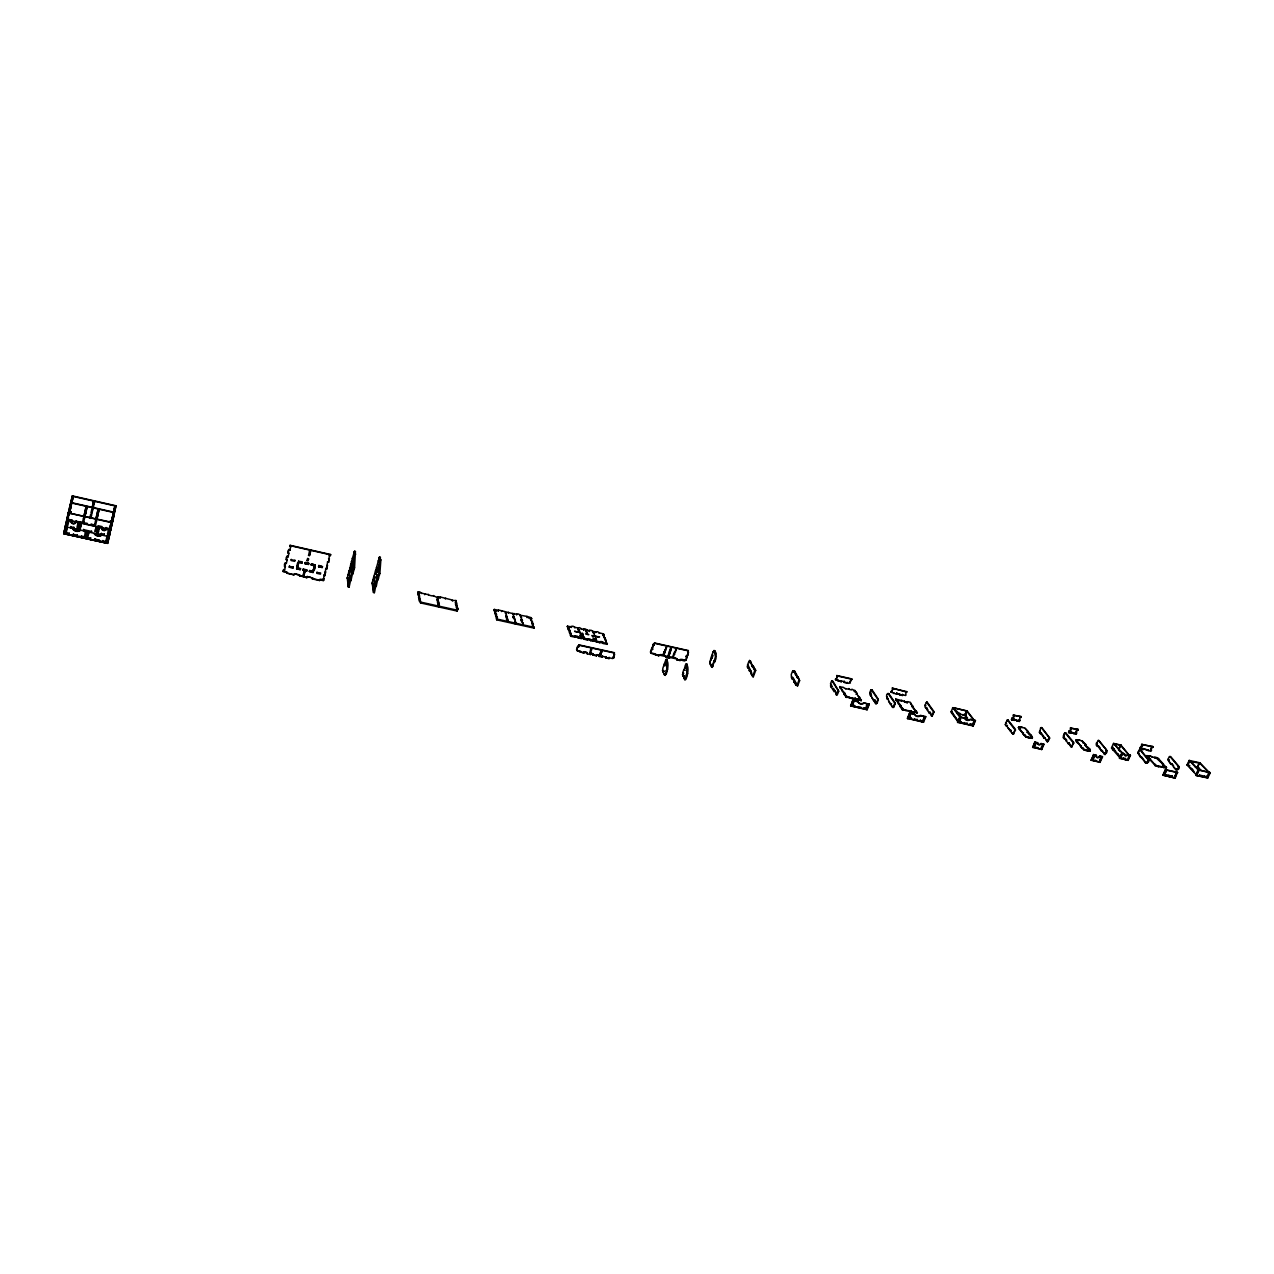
<?xml version="1.0" encoding="UTF-8"?>
<svg xmlns="http://www.w3.org/2000/svg" width="1274" height="1274" viewBox="0 0 1274 1274"><rect width="100%" height="100%" fill="white"/><g stroke="black" fill="none" stroke-linecap="round" stroke-linejoin="round"><path stroke-width="1.5" d="M379.349 574.749L378.235 579.208L377.327 579.001L378.983 573.252L379.556 556.993L380.862 559.923L379.875 573.459L379.397 575.1L378.458 574.542L379.397 575.1M352.946 573.523L351.879 571.915L352.946 573.523L354.57 567.758L355.414 551.483L354.506 551.276L351.497 561.563L350.86 565.799L351.751 566.006L350.955 563.952M352.038 573.316L353.153 568.857L354.108 569.398L353.201 569.191L354.506 551.276M110.201 531.752L109.93 533.153L108.943 532.93L109.214 531.529M110.488 530.35L110.758 528.965M113.306 517.451L112.399 516.878M112.415 517.403L113.338 517.961L112.335 517.228M114.166 513.629L113.211 513.9M115.759 506.654L114.724 506.765M68.255 512.912L112.383 522.802L115.966 505.778L72.363 495.889L68.255 512.912L63.7 533.695L107.685 543.393L113.004 519.362L112.016 519.139M108.163 541.1L107.175 540.877L106.682 543.17L108.179 536.609L109.182 536.832L109.453 535.43L108.465 535.207M108.179 535.701L107.733 538.058L108.72 538.281M66.248 526.863L108.704 536.641L109.691 529.124M111.204 521.241L110.153 521.369L111.379 520.461M101.697 527.707L76.01 521.623L75.787 522.595A2.516 2.214 13 0 1 70.962 521.512L71.185 520.54L67.299 519.681L64.21 533.726L107.207 543.202L86.266 538.663M110.058 528.376L110.615 525.429L111.602 525.652M110.233 521.018L112.415 521.512L112.622 520.477L111.602 520.349L111.093 523.168L112.144 523.2M111.985 524.554L110.981 524.331L112.048 524.203M110.981 524.331L111.459 522.229L69.258 513.135L73.271 496.446L71.28 504.791L70.357 504.233M111.141 522.993L113.609 512.148L71.742 502.689L68.876 514.919L67.952 514.346M113.927 510.253L114.899 510.476L113.927 510.253L114.915 505.889L111.395 522.579M107.685 543.393L109.628 533.551M109.819 532.691L108.768 532.819M110.312 529.634L106.554 528.423L106.331 529.395A2.5 2.198 11.7 0 1 101.554 528.328L102.079 526.608L98.098 525.716L96.267 533.886L104.134 535.16L104.404 533.933M110.281 531.226L110.551 529.841M110.838 528.455L111.236 526.56L110.249 526.337M106.952 541.163L106.029 540.59M105.949 540.94L106.825 537.087M107.191 535.478L109.373 535.956L109.66 534.554L107.573 533.806M107.494 534.156L108.37 530.303M106.682 542.246L108.003 536.657M106.331 529.395L106.411 529.044A2.484 2.198 11.7 0 1 101.617 527.977L105.806 528.726L106.076 527.484M100.025 540.781L102.637 541.737L102.907 540.495M102.063 534.793L102 535.16A5.112 4.507 11.7 0 1 94.005 533.392L94.483 533.647A5.112 4.507 11.8 0 0 101.442 535.191M101.124 534.125L101.315 533.249M98.687 540.495L98.878 539.619M97.509 531.577L98.512 531.799M98.432 532.15L99.627 526.879M97.429 531.927L98.305 528.057M95.12 531.051L96.107 531.274M96.044 531.624L96.904 527.755M97.365 540.192L94.626 539.969L94.897 538.727M95.04 531.401L96.091 526.735M65.149 528.073L65.34 527.197M66.774 520.636L65.866 525.302L66.853 525.525M67.299 518.757L72.363 495.889M65.738 529.22L64.703 533.917L65.07 532.5M66.344 526.417L67.809 519.792M68.191 518.12L67.904 519.346L68.255 517.961M66.312 527.532L65.101 533.089M66.455 526.815L68 519.84M69.226 514.887L70.086 511.049L68.876 514.919M70.978 512.578L70.245 511.224M64.783 529.474L66.344 532.198L67.204 528.328M67.331 527.755L65.149 527.086L65.707 524.792L67.841 525.366L68.7 521.48M96.585 520.748L95.725 524.617L94.802 524.044M94.722 524.394L95.598 520.525M96.649 515.699L97.652 515.922M97.047 513.948L98.034 514.17M97.843 510.428L98.831 510.651M95.98 518.757L98.162 509.011L95.789 519.553M96.983 518.98L99.149 509.234L96.776 519.776M72.029 519.903L71.742 521.13L74.513 521.385M69.322 533.089L69.13 533.965M75.93 529.013L70.484 527.707L70.771 526.481M73.892 527.165L73.701 528.057M75.787 522.595L76.042 520.795M73.382 533.981L73.191 534.873M78.096 527.277L76.997 527.404L77.857 523.518M78.176 522.101L79.179 522.324M78.001 527.627L78.877 523.741M90.661 538.711L90.852 537.835L86.664 537.835M93.894 525.7L94.101 524.824L91.091 524.155L90.82 525.382M82.571 522.26L80.071 521.687L78.319 529.538M77.395 534.873L77.125 536.099L79.912 536.354M80.071 521.687L79.784 522.929M80.501 527.802L79.418 527.93L80.278 524.06M80.421 528.153L81.456 523.487L80.453 523.264M83.781 521.592L82.699 521.719L83.558 517.833M83.845 516.878L86.186 506.304L83.957 516.066M83.702 521.942L84.562 518.056M84.832 517.101L87.189 506.526L84.96 516.288M84.084 522.595L83.893 523.471M81.456 535.765L81.265 536.641M91.632 531.099L91.362 532.341L83.351 530.557L83.638 529.331M86.807 524.49L87.094 523.264L84.004 522.929M85.517 536.434L84.514 536.211L85.374 532.341M85.278 538.456L86.377 532.564M86.839 531.433L87.938 531.21M89.817 518.215L90.677 514.362M92.078 512.817L90.995 512.944L91.855 509.074M93.512 506.431L92.445 506.558L93.671 501.08L92.254 507.323M90.82 518.438L91.68 514.585M91.999 513.167L92.859 509.313M93.257 507.546L94.658 501.303L94.053 503.994L93.05 503.771M87.779 532.882L86.919 536.752L87.906 536.959L88.782 533.105M86.791 537.309L86.998 536.386M101.554 528.328L101.761 527.356M85.597 536.083L85.39 537.007L81.377 536.115M87.349 531.545L85.788 538.472L64.21 533.726M110.042 526.353L110.424 524.713M110.806 523.821L111.602 520.349M108.386 535.733L109.883 529.172M107.207 543.202L110.376 529.283M109.341 534.937L110.153 531.306M110.217 530.971L115.966 505.778M113.338 517.961L114.198 514.123M85.692 513.231L84.705 513.008M86.091 511.479L85.087 511.256M86.871 507.96L85.884 507.737M80.581 530.048L80.501 530.398A5.144 4.523 12.6 0 1 72.459 528.614L72.952 528.885A5.144 4.523 12.6 0 0 79.959 530.43L77.618 529.379M70.962 521.512L71.041 521.162A2.516 2.214 13 0 0 75.883 522.244M66.519 525.907L66.869 524.506M66.694 526.035L67.044 524.649M65.293 532.198L69.226 533.44M66.423 522.022L65.866 524.283L67.124 524.49M66.582 521.512L67.777 515.859M68.127 514.473L68.478 513.103M63.7 533.695L66.216 523.917M66.407 523.041L67.315 523.614M69.974 512.355L71.057 512.244M67.968 514.967L67.602 516.352L68.621 516.575M68.318 513.597L68.669 512.228L69.672 512.451M69.194 509.536L68.828 511.734L69.831 511.957M310.729 577.329L307.066 576.517L306.859 577.695L294.23 573.666L294.023 574.845L286.666 573.204L286.873 572.376L283.194 571.564L283.624 569.542L284.564 570.099L283.624 569.542M284.516 566.213C286.427 567.838 282.748 564.876 285.392 562.885L286.332 563.442L285.392 562.885M286.284 559.541C288.211 561.165 284.532 558.187 287.176 556.197L288.115 556.754L287.176 556.197M288.067 552.852C289.994 554.477 286.316 551.483 288.959 549.492L289.899 550.049L288.959 549.492M289.851 546.148L290.791 546.689L290.09 545.304L330.555 554.493L330.364 555.671L329.409 555.114L330.364 555.671M283.194 571.564L283.64 569.892M284.516 566.564L285.408 563.235M286.3 559.891L287.191 556.547M288.083 553.203L288.975 549.842M289.867 546.482L290.09 545.304M284.564 570.099L285.44 566.42M286.332 563.442L287.207 559.748M288.115 556.754L288.991 553.059M289.899 550.049L290.791 546.355M286.666 573.204L286.873 572.026L283.178 571.214M292.94 567.997L293.147 566.819L292.94 567.997L289.246 567.185L289.453 565.99M294.931 560.162L294.724 561.34L291.029 560.512L291.236 559.334M296.715 566.643L297.59 562.965L298.53 563.522L297.638 566.85L296.699 566.293L297.638 566.85M300.505 568.459L300.298 569.637L296.619 568.825L296.826 567.647L300.521 568.809L296.826 567.647M298.626 561.324L302.288 561.802L302.097 562.997L298.403 562.168L298.61 560.99M297.622 566.5L298.53 563.522M299.533 576.071L299.74 574.893L296.062 574.064M303.037 569.908L303.26 569.08L306.923 569.892L306.716 571.071L303.037 569.908L306.716 571.071M303.053 570.258L303.26 569.08M308.722 563.251L308.515 564.43L304.852 563.618C304.661 559.939 313.818 565.847 305.075 562.774M304.98 571.66L304.104 575.322L303.196 575.131L304.072 571.453M307.177 560.385L307.607 558.362L308.547 558.92L308.101 560.592L307.177 560.385L308.101 560.592M310.872 550.352L309.455 555.575L308.547 555.368L309.423 551.69L310.362 552.247L309.423 551.69M308.085 560.241L308.547 558.92M309.455 555.575L310.346 551.897M309.439 571.341L309.678 570.513L313.324 571.325L313.133 572.504L309.439 571.341L313.133 572.504M315.14 564.701L314.933 565.879L311.27 565.051L311.477 563.872L315.172 565.035L311.477 563.872M309.471 571.692L309.678 570.513M311.27 565.051L311.493 564.223M313.229 570.338L314.121 566.659L315.06 567.217L314.152 570.545L313.213 569.988L314.152 570.545M314.121 570.195L315.028 566.866M312.353 578.922L312.56 577.727L312.353 578.922L319.647 580.53C319.455 576.883 328.549 582.728 319.87 579.702M317.003 572.504L320.634 572.966L320.443 574.144L316.78 573.316L316.987 572.137M318.596 566.691L318.803 565.513L322.481 566.691L322.258 567.519L318.596 566.691L322.258 567.519M319.647 580.53L319.854 579.351M323.516 580.514L323.946 575.02L324.886 575.561L323.946 575.02M324.886 575.561L325.762 568.395L326.701 568.952L325.762 568.395M326.701 568.952L327.577 561.77L328.533 562.312L327.577 561.77M328.533 562.312L329.409 555.114M323.485 580.164L323.946 578.523L323.055 578.667M324.854 575.211L325.762 571.915L324.886 572.058M326.67 568.602L327.577 565.29L326.701 565.433M328.501 561.977L329.409 558.649L328.533 558.792M330.332 555.321L330.555 554.493M347.308 578.428L348.439 577.807L347.308 578.428L348.901 571.278L349.92 572.52M349.028 572.329L350.732 564.764L351.751 566.006M354.22 555.241L355.143 551.961L354.236 551.753L355.414 551.483M347.468 579.813L348.519 581.422L347.627 581.215L347.547 577.616M347.627 581.215L348.742 580.61M348.821 584.24L347.929 584.033L347.85 580.403M349.729 575.689L350.541 578.109L350.621 575.88M347.929 584.033L348.152 583.221L348.232 586.884L349.14 587.075L350.939 578.699L351.098 580.1L350.032 578.492L348.232 586.884M350.191 579.909L351.879 571.915M349.14 587.075L349.06 583.428M351.098 580.1L352.787 572.122M372.295 584.002L373.409 583.396L372.295 584.002L372.151 582.951L373.712 576.947L375.145 577.329L374.906 578.141L373.712 576.947M373.76 577.297L375.559 570.481L376.61 570.625M376.77 571.644L375.957 569.605L379.286 557.471L380.225 558.012L379.286 557.471M376.499 571.023L375.607 570.816L376.451 570.672M379.334 557.805L379.556 556.993M372.677 586.804L373.808 586.199L372.677 586.804L372.518 583.189M380.225 558.012L380.448 557.2M377.741 569.669C374.731 577.552 379.461 568.061 377.789 570.019M373.569 587.011L373.409 583.396M373.075 589.639L374.206 589.018L373.075 589.639L372.916 585.992M373.967 589.83L373.808 586.199M373.473 592.474L375.257 584.129L376.149 584.336L374.365 592.681L373.473 592.474L373.314 588.827M378.235 579.208L378.028 577.791L376.356 585.737L375.464 585.546L377.136 577.6L377.327 579.001M374.365 592.681L374.206 589.018M418.875 594.401L417.968 592.012C420.85 590.626 421.694 595.229 421.439 592.792M418.668 593.35L417.968 592.012M419.417 597.219L418.238 593.413M419.146 595.818L418.509 594.815M419.05 597.649L419.958 600.07L418.78 596.232M419.687 598.637L419.926 597.84M457.095 608.829L456.856 609.625L457.971 609.02L457.095 608.829L457.191 611.058L439.355 607.109L438.415 604.672L438.479 606.918L420.516 602.921L419.321 599.067M420.245 601.487L419.608 600.484M420.516 602.921L420.484 600.691M424.736 594.719L424.975 593.923M428.367 594.337C426.71 594.958 435.039 596.821 433.558 595.499M437.253 601.201L437.189 598.987L438.367 600.595L437.189 598.987M438.129 601.392L438.065 599.194M437.555 602.618L438.67 602.013L438.734 604.242L437.555 602.618L438.734 604.242M437.874 604.051L437.794 601.822M438.431 602.825L438.67 602.013M437.285 597.522L440.31 598.191L440.47 597.044L452.604 600.102L452.366 600.882M438.479 606.918L438.415 604.672M439.355 607.109L439.291 604.863M445.645 598.207L445.406 599.003M452.27 600.532L455.949 600.516L456.618 603.335L455.519 603.94L456.618 603.335M455.949 600.516L455.71 601.312M456.379 604.131L456.283 601.917M457.048 606.965L455.758 603.143M456.713 605.548L456.092 604.561M457.716 609.816L456.426 605.978M457.382 608.383L456.761 607.395M494.28 609.418L495.427 610.676L494.328 611.265L494.28 609.418L498.516 610.373L498.261 611.154M495.427 610.676L495.825 612.093L494.726 612.683L496.382 615.724M495.124 614.1L494.981 611.902M495.984 614.291L495.379 613.32M497.178 618.591L495.777 614.737M498.166 610.803L498.405 610.023C503.533 611.026 512.976 614.084 514.409 613.59M496.78 617.157L496.175 616.17M532.596 624.276L534.109 628.13L515.906 624.101L514.871 621.68L515.062 623.91L496.733 619.833L496.573 617.603M501.781 610.772L501.542 611.552M506.144 617.89L505.985 615.676L507.243 617.301L505.985 615.676M506.829 615.868L505.73 616.473M506.558 619.323L507.657 618.734L507.832 620.948L506.558 619.323L507.832 620.948M508.517 612.284L508.278 613.065M506.988 620.772L506.813 618.543M513.008 614.45L512.419 613.479L513.565 614.721L513.247 613.67M512.912 616.743L513.995 616.154L514.186 618.352L512.912 616.743L514.186 618.352M513.342 618.161L513.151 615.963M516.671 614.944L516.926 614.164C519.792 612.81 520.54 617.333 520.27 614.912M515.062 623.91L514.871 621.68M515.906 624.101L515.731 621.871M521.607 620.502L521.369 621.282L521.177 619.068L522.451 620.693L521.177 619.068M522.213 621.473L522.022 619.26M526.831 617.54L526.974 616.409L520.381 615.262M530.51 619.355L531.608 618.766L530.51 619.355L532.261 622.381L530.764 618.575M531.354 619.546L531.258 617.699L526.974 616.409M532.516 621.601L531.672 621.409L531.879 623.623L533.185 625.247M532.723 623.814L532.134 622.843M534.109 628.13L533.058 625.725M567.264 626.585L571.628 626.728L567.264 626.585L568.984 629.26L568.156 629.069L569.239 628.48L567.519 625.805M570.019 632.127L568.411 628.305M569.494 630.694L568.921 629.722M574.781 627.111C575.052 629.531 574.367 625.056 571.5 626.378L571.373 627.509M571.055 635.009L569.446 631.156M570.545 633.56L569.972 632.605M581.677 637.526L583.492 638.768L581.677 637.526L581.549 638.672L578.237 637.924C579.495 636.124 574.351 634.993 574.908 637.191L570.752 636.267L570.481 634.038M574.908 637.191L575.036 636.044M577.95 628.974L578.062 627.843C580.944 626.521 581.613 630.996 581.342 628.576M578.189 629.181L579.288 631.554L579.001 629.356M578.237 637.924L578.364 636.793M581.422 637.303L580.323 634.898L581.422 637.303L581.151 635.089M602.315 657.129L602.427 655.967L602.315 657.129L598.955 656.397C600.181 654.709 595.882 653.769 596.439 655.839L593.079 655.107C594.305 653.419 590.005 652.479 590.563 654.549L587.187 653.817C588.477 651.985 583.237 650.839 583.811 653.068L577.313 650.807L576.596 649.453L577.648 646.284L578.635 646.842L577.648 646.284M582.266 635.503L581.995 633.289L583.349 634.914L582.521 634.739M576.74 649.82L577.791 646.666M583.54 629.897L583.811 629.133C586.677 627.811 587.346 632.27 587.075 629.866M577.313 650.807L576.596 649.453M578.492 646.475L579.033 644.899L614.339 652.686L613.718 657.957L612.73 657.4L613.718 657.957M582.807 633.481L581.724 634.07M583.683 630.248L583.811 629.133M578.635 646.842L579.033 644.899M583.492 638.768L583.205 636.538L584.862 639.405L587.346 639.946C586.788 637.748 591.916 638.895 590.658 640.679L593.127 641.236L593.111 638.736L594.225 641.141L599.736 642.701C599.162 640.504 604.274 641.65 603.016 643.434L607.141 644.341L605.421 640.488L605.978 641.443M584.033 636.729L582.951 637.318M580.434 652.336L580.562 651.173L577.186 650.425M584.734 639.038L584.575 638.163M584.862 639.405L584.989 638.258M589.273 631.171L589.528 630.407C592.394 629.085 593.063 633.56 592.792 631.14M589.4 631.538L589.528 630.407M587.346 639.946L587.473 638.815M583.811 653.068L583.938 651.906M592.936 632.477L594.305 634.086L593.748 632.652M590.658 640.679L590.786 639.548M587.314 652.654L587.187 653.817M593.127 641.236L593.668 640.185M595.802 632.637L596.057 631.872C598.923 630.55 599.576 635.009 599.306 632.605M594.225 641.141L593.939 638.927M591.582 649.358L590.658 652.893L589.83 652.702L590.738 649.167M595.165 638.21L596.28 640.615L595.977 638.385M590.674 653.387L590.563 654.549M596.439 636.188C594.624 637.382 604.306 637.048 596.582 636.554M596.296 641.602L594.496 640.376M596.439 641.969L596.551 640.838M593.079 655.107L593.206 653.944M599.736 642.701L599.847 641.57M596.439 655.839L596.566 654.677M599.449 632.955L603.51 633.863L603.685 635.694L602.873 635.519M603.685 635.694L603.51 633.863M603.016 643.434L603.143 642.287M599.083 655.234L598.955 656.397M603.94 634.93L603.128 634.755L604.832 638.561L604.258 637.127M599.911 654.916L600.834 651.396L599.911 654.916L600.755 655.107L601.662 651.587L600.755 655.107M604.847 639.054L605.405 639.994L604.274 637.605L605.086 637.796M605.994 641.937L607.141 644.341M605.66 657.862L605.787 656.715L605.66 657.862L609.004 658.61L609.131 657.448L609.004 658.61M612.73 657.4L612.619 658.547L609.275 657.814M613.957 654.629L614.339 652.686M613.574 657.575L614.641 654.438L613.813 654.263M680.332 659.773C690.97 663.372 680.141 656.858 680.061 660.537L676.86 659.821C678.214 657.639 668.85 655.553 669.455 658.18L666.238 657.464C667.592 655.266 658.212 653.18 658.801 655.807L651.205 653.307L650.488 651.985L651.555 648.928L652.527 649.469L651.555 648.928M652.527 649.469L653.164 644.326L654.135 644.867L653.164 644.326M650.664 652.352L651.731 649.294M652.256 647.765L653.323 644.692M651.205 653.307L650.488 651.985M652.368 649.103L652.097 647.399M653.976 644.517L654.518 642.972L688.279 650.552L687.626 655.648C686.383 654.231 685.301 657.273 687.084 657.177L686.001 660.203L685.03 659.661L686.001 660.203M654.135 644.867L654.518 642.972M655.569 655.091L655.68 653.96L651.03 652.941M658.801 655.807L658.897 654.677M664.072 651.715L663.165 655.139L665.044 652.256L664.072 651.715L663.165 655.139M664.773 650.552L666.477 647.303L665.569 650.727M664.869 651.89L663.961 655.314M666.238 657.464L666.334 656.333M663.881 665.299L665.522 660.633L666.334 660.808L664.869 665.84L663.881 665.299L662.783 668.388L663.085 671.828L664.184 671.239L663.085 671.828M667.066 659.629L665.697 660.999L666.238 659.454C669.36 662.416 667.656 670.044 666.175 674.264L665.171 673.707L666.175 674.264M669.423 651.269L671.302 648.386L670.395 651.81L669.423 651.269L670.395 651.81M668.786 656.381L669.869 653.339L667.99 656.206L668.898 652.798M669.598 651.635L670.506 648.211M670.235 651.444L671.302 648.386M669.455 658.18L669.551 657.05M665.999 673.882L664.63 675.252L662.4 670.315M664.63 675.252L665.171 673.707M665.346 674.073L666.828 669.025L666.238 659.454M674.503 654.04L672.799 657.273L673.707 653.865M674.424 652.702L676.128 649.469L675.22 652.877L674.249 652.336M676.86 659.821L676.956 658.69M680.061 660.537L680.157 659.406M687.912 652.431L688.279 650.552M686.288 657.002L686.829 655.473M685.826 659.852L686.909 656.811L686.113 656.636M687.737 652.065L688.533 652.24L687.626 655.648M683.055 676.207L684.154 675.618L683.055 676.207L682.721 672.768L683.819 669.694L684.823 670.235L683.819 669.694M685.476 665.044L686.479 665.601L685.476 665.044L684.011 670.06M685.667 665.426L686.208 663.881C689.33 666.843 687.737 674.456 686.224 678.644L685.221 678.087L684.664 679.631L686.224 678.644M685.189 668.324L686.288 665.235M686.479 665.601L687.02 664.057M684.664 679.631L683.342 675.443M685.396 678.469L686.893 673.436L686.208 663.881M710.43 659.295L711.752 657.973L709.729 662.098L711.211 659.47M710.972 657.798L713.153 651.778L714.125 652.304L713.153 651.778M713.329 652.129L714.73 650.616L716.227 653.482L715.924 658.706L714.825 661.732L713.854 661.19L714.825 661.732M711.609 664.455L710.558 665.028L709.729 662.098M711.943 658.324L713.026 655.314L712.246 655.139M714.125 652.304L714.73 650.616M711.656 667.226L712.994 665.888L711.656 667.226L711.195 665.012M714.634 661.365L712.389 666.079L713.854 661.19M714.045 661.54L715.494 656.651L713.95 650.441M750.402 670.22L749.367 670.777L750.402 670.22L751.198 671.669L747.551 664.98L748.65 662.018L749.606 662.544L749.526 660.521L749.606 662.544M747.79 667.894L748.825 667.321L747.79 667.894L747.201 666.812L747.742 665.331M751.994 673.118L750.943 673.691L753.316 676.797L755.689 670.442L749.526 660.521M750.306 660.696L750.896 661.763L749.845 662.337M749.367 670.777L748.841 668.595M752.233 666.652L753.284 666.079L752.233 666.652L750.912 663.021M750.943 673.691L750.434 671.494M755.689 670.442L754.877 668.977L753.826 669.551L753.3 667.353M752.552 676.621L754.909 670.267M792.285 679.09L793.336 678.532L792.285 679.09L791.441 677.641L791.281 674.376L792.412 671.446L793.368 671.971L793.033 670.697L793.368 671.971M795.04 681.431L794.005 682.004L795.04 681.431L795.9 682.896L792.476 677.083M793.033 670.697L793.67 671.78L794.721 671.207L796.154 674.822M795.39 674.663L794.817 672.481M794.005 682.004L793.431 679.806M797.11 677.561L798.161 676.988L797.11 677.561L795.677 673.914M797.874 677.72L796.425 674.089M795.724 684.918L796.76 684.361L795.724 684.918L795.135 682.721M794.865 683.453L797.635 685.826L799.61 680.65L797.397 676.812M799.61 680.65L798.161 676.988M796.871 685.651L798.846 680.475M831.444 684.409L830.473 683.883L831.604 680.985L832.575 681.51M831.492 685.253L830.696 684.249M831.142 686.893L832.161 686.336L831.142 686.893L830.744 685.078M841.27 681.765L841.318 680.698L841.27 681.765L835.617 679.711L837.655 676.526L836.875 675.538L851.669 678.883C851.335 681.033 848.293 685.285 847.465 682.386M835.617 679.711L835.569 678.899M837.655 676.526L836.875 675.538M836.875 695.015L837.336 693.804L836.875 695.015L835.218 691.209L834.183 691.766L830.457 685.81M836.301 679.058L837.432 676.176M836.461 693.183L833.403 688.294M838.276 681.096L838.34 680.029L835.394 679.361M836.126 694.856L835.712 693.024M836.588 693.645L837.575 694.187L838.722 691.256L832.018 680.873M836.827 694.012L837.974 691.081M845.856 688.931L842.91 687.18L839.646 687.243L844.933 693.359L843.898 693.932L844.933 693.359M838.722 691.256L832.766 681.033M840.107 687.96L839.932 686.511M840.856 688.135L840.394 687.243M846.891 696.448L845.856 697.005L846.891 696.448L842.05 691.002L841.143 687.403M844.216 682.434L844.264 681.351L844.216 682.434L847.194 683.103M845.618 688.581L851.589 689.903M849.854 682.418L850.984 679.536M846.605 697.181L845.442 695.174M849.631 682.052L850.411 683.039M851.717 679.711L851.669 678.883M848.866 688.517L849.105 688.884M846.095 697.388L849.376 697.324L845.856 697.005M854.265 691.129L855.3 690.572L854.265 691.129L855.714 692.371L854.551 690.412M854.536 690.572L851.876 689.186M855.109 699.378L855.157 698.295L855.109 699.378L849.376 697.324M852.115 698.725L852.179 697.626M850.618 705.844L852.816 700.318L857.912 701.448A4.22 3.583 -32.2 0 0 863.947 702.786L869.282 704.299L867.084 709.793L850.618 705.844L866.83 709.411L869.027 703.917M850.857 706.226L852.816 700.318M851.303 705.589L851.589 704.856C859.09 705.732 850.682 707.643 851.589 704.856M851.78 704.379L853.707 701.608L852.768 704.92L851.78 704.379L852.768 704.92M852.019 704.761L852.943 701.433M857.275 693.613L856.239 694.171L857.275 693.613L856.001 691.655M852.529 704.554L853.707 701.608M858.421 696.368L858.883 697.26L856.526 693.454M861.128 700.716L859.711 698.359L861.128 700.716L855.157 698.295M858.135 700.063L858.182 698.964M859.17 696.544L860.46 698.518L859.424 699.076M857.912 706.576L860.937 707.245M863.979 707.914L866.75 708.201L867.084 709.793M870.715 693.199L869.744 692.674L870.89 689.807L870.492 694.744L873.709 700.557L874.744 699.999L873.709 700.557M870.779 694.027L869.983 693.04M872.053 689.855L871.129 690.158L872.053 689.855L878.327 699.251L877.229 702.993L876.241 702.452L875.748 703.646L877.229 702.993M870.476 695.668L871.496 695.126L870.476 695.668L870.046 693.868M866.193 707.564C868.088 709.077 864.664 706.353 867.355 704.633L868.358 705.175L867.355 704.633M866.431 707.93L867.594 705M866.941 707.723L868.104 704.793M875.748 703.646L871.766 697.642M878.391 700.095L871.32 689.696M876.48 702.818L877.643 699.92M886.481 696.432C888.344 697.897 885.016 695.238 887.644 693.566L888.36 693.725M887.516 697.77L886.72 696.782M888.806 693.613L887.882 693.916L888.806 693.613L895.224 703.009L894.109 706.736L893.122 706.21L892.644 707.404L894.109 706.736M888.249 698.869L887.23 699.41L886.784 697.611M891.577 703.758L890.542 704.315L887.421 698.025M906.865 692.148L892.326 688.056L893.106 689.043L891.052 692.18L896.562 694.203L896.609 693.136L896.562 694.203M891.052 692.18L890.988 691.368M893.106 689.043L892.326 688.056M891.704 691.527L892.851 688.693M892.644 707.404L888.567 701.385M898.6 700.732L901.833 700.668L895.733 698.996L901.068 705.86L900.049 706.417L901.068 705.86M895.288 703.853L888.074 693.454M893.377 706.576L894.555 703.694M895.941 700.445L895.733 698.996M896.673 700.604L896.227 699.729M902.358 695.508L902.406 694.441L902.358 695.508L896.609 693.136M903.202 708.965L902.167 709.522L903.202 708.965L898.043 703.487L896.96 699.888M899.444 694.84L899.492 693.789M904.476 700.955L904.444 702.038L907.375 702.691L901.578 700.318L901.546 701.385M902.645 694.792L905.527 695.445L906.148 691.989M902.9 709.682L901.705 707.691M902.422 709.889L905.655 709.809L902.167 709.522M910.528 703.694L910.305 702.261L907.406 701.624L907.375 702.691M905.097 710.159L911.547 711.131L905.352 710.542M910.846 703.917L912.662 706.752L910.814 702.993M912.232 705.876L916.102 711.672L911.929 706.592L912.948 706.035M907.406 718.361L909.636 712.914L914.621 714.029A4.172 3.504 -33.7 0 0 920.529 715.335L925.768 716.816L923.523 722.231L907.406 718.361L923.156 721.769L925.497 716.434M907.661 718.743L909.636 712.914M910.99 711.481L917.423 712.437L911.244 711.847M908.362 717.389L908.075 718.122M908.824 717.294L910.496 714.173L909.556 717.453L908.569 716.928L909.556 717.453M909.302 717.087L910.496 714.173M911.324 718.042L911.037 718.775M917.137 713.153L915.369 711.513L916.388 710.956M916.149 712.612L915.672 710.796M916.882 712.787L916.436 711.895M914.318 718.711C912.98 720.049 918.156 721.18 917.264 719.348M925.895 705.557L924.908 705.032L926.803 702.356M925.72 708.01L927.854 710.144L926.739 707.468L925.72 708.01L924.956 706.927L925.179 705.398M927.249 702.245L926.341 702.547L927.249 702.245L934.017 711.672L932.154 716.179L931.915 714.825M920.258 720.017L920.21 721.116L923.523 722.231M922.917 720.415L924.112 717.517M922.902 721.387L920.513 720.383M923.395 720.192L924.59 717.294M930.227 712.357L929.224 712.914L930.227 712.357L932.154 716.179M931.421 716.004L929.51 712.198M934.081 712.5L926.532 702.085M932.17 715.208L933.364 712.341M973.352 724.349L972.349 723.823L973.352 724.349L974.467 720.686L967.077 710.892L952.809 707.691L950.961 712.134L958.462 722.326L958.494 721.243M951.71 711.338L952.235 711.943M958.685 720.781L959.672 721.307C966.297 710.239 935.434 702.993 967.348 711.258C963.781 714.762 967.874 716.736 957.236 713.074L956.678 713.408M951.789 712.15L953 714.109L951.248 711.433M953.302 713.408L953 714.109M952.586 713.249L956.615 719.014M954.465 716.084L954.035 715.208M959.784 714.411L959.816 713.344L956.965 712.707M956.201 718.138L957.379 720.845L959.211 721.403M957.538 722.199L959.784 716.864L964.625 717.947A4.093 3.392 -35 0 0 970.358 719.221L975.454 720.67L973.209 725.989L957.538 722.199L972.858 725.511L972.874 724.444M957.809 722.565L960.055 717.23L964.896 718.313A4.109 3.392 -35 0 0 970.629 719.587L975.454 720.67M952.809 707.691L960.07 717.469L958.908 722.119M958.956 721.148L959.879 717.931M961.36 721.88L961.058 722.597M967.157 711.72L967.077 710.892M965.947 715.59L965.517 714.618L962.38 714.682M964.259 722.533C962.953 723.823 968.001 724.938 967.125 723.154M967.348 718.95L965.071 714.825L966.648 711.099L974.467 720.686M970.024 723.807L969.992 724.89L971.855 724.986M973.75 720.527L974.546 721.514M972.635 724.189L973.83 721.355M973.065 723.982L973.209 725.989M972.922 725.607L975.167 720.304M1006.571 723.425L1005.584 722.899L1007.479 720.272M1006.444 726.037L1007.431 725.495L1006.444 726.037L1005.297 724.587L1005.871 723.266M1008.037 720.017L1007.065 720.479L1008.037 720.017L1015.489 729.445L1013.435 734.222L1013.308 732.725M1014.407 720.383L1014.423 719.348L1014.407 720.383L1011.652 719.778L1011.938 718.106C1013.308 719.651 1015.187 715.319 1013.117 715.351L1021.015 716.45L1021.047 717.421L1020.06 716.912L1021.047 717.421M1010.855 730.926L1005.297 724.587M1011.652 719.778L1011.938 718.106M1014.088 715.861L1013.387 714.73M1012.623 718.265L1013.817 715.51M1010.155 730.766L1011.158 730.225M1019.853 720.176C1017.623 719.348 1021.175 719.906 1019.28 721.482L1014.423 719.348M1012.734 734.063L1007.845 727.836M1016.541 720.877L1016.541 719.826M1015.521 730.448L1007.336 719.858M1013.594 733.107L1014.805 730.289M1019.152 720.033L1020.347 717.278M1019.28 721.482L1019.566 719.826M1018.372 727.502L1020.745 727.279L1018.372 727.502L1019.534 728.967L1018.674 726.817M1019.136 728.123L1023.293 733.697L1018.834 728.808L1019.821 728.266M1020.442 727.964L1020.458 726.913L1024.965 728.218L1028.261 731.626L1027.274 732.168L1028.261 731.626M1022.608 727.39L1020.156 727.613M1030.459 738.299L1030.475 737.232L1030.459 738.299L1025.904 736.993L1022.592 733.537L1023.595 732.996M1024.965 728.218L1032.067 736.372L1031.064 736.913L1032.259 738.394L1030.618 734.572M1024.025 735.353L1022.895 732.837M1024.726 735.512L1024.328 734.652M1025.904 736.993L1025.029 734.811M1028.007 737.455L1026.207 736.292M1028.293 737.821L1028.309 736.754M1039.711 730.846L1039.823 732.311L1040.619 727.725L1041.606 728.234M1032.609 747.201L1034.87 742.057L1037.577 742.662A2.007 1.624 -36 0 0 1040.969 743.411L1043.979 744.382L1041.718 749.526L1032.609 747.201L1041.415 749.144L1043.677 744.016M1032.911 747.583L1034.87 742.057M1034.854 746.166L1033.851 745.624L1034.854 746.166L1036.096 743.331L1035.077 742.806L1033.564 747.344M1034.154 746.007L1035.077 742.806M1034.552 745.784L1035.794 742.965M1041.304 733.076L1040.317 733.601L1041.304 733.076L1047.546 741.787L1048.12 740.465L1047.546 741.787M1044.17 738.347L1045.158 737.805L1044.17 738.347L1040.619 732.916M1036.686 747.265L1038.262 748.061M1041.256 747.567L1042.498 744.764M1041.654 747.344L1041.224 749.415M1046.846 741.643L1045.954 739.461M1047.435 740.321L1048.422 740.847L1049.649 738.06L1041.192 727.454M1047.738 740.688L1048.964 737.901M1049.649 738.06L1041.877 727.613M1064.331 736.356L1063.36 735.831L1064.57 733.091L1063.758 737.662L1064.984 739.111M1064.3 738.968L1063.073 737.503L1063.663 736.197M1065.828 732.996L1064.873 733.458L1065.828 732.996L1073.775 742.455L1071.673 747.153L1071.577 745.688M1071.45 733.219L1068.759 732.614L1069.029 730.957C1070.415 732.486 1072.31 728.218 1070.24 728.25L1077.979 729.317L1078.011 730.289C1076.641 728.76 1074.73 733.028 1076.801 732.996L1076.227 734.286L1071.45 732.184L1071.45 733.219L1071.45 732.184M1068.759 732.614L1069.029 730.957M1071.227 728.76L1070.526 727.629M1069.714 731.117L1070.924 728.394M1068.249 743.697L1069.236 743.172L1068.249 743.697L1064.602 738.283M1065.287 738.426L1066.784 740.226L1065.797 740.751M1073.536 733.681L1073.536 732.646M1070.988 746.994L1068.552 743.013M1071.673 747.153L1069.236 743.172M1076.132 732.853L1077.342 730.129M1076.227 734.286L1075.813 732.486M1078.011 730.289L1077.979 729.317M1073.807 743.443L1065.16 732.837M1071.88 746.054L1073.122 743.283M1075.845 740.353L1078.186 740.13L1075.845 740.353L1076.403 741.675L1077.39 741.134L1076.148 739.668M1077.884 740.815L1077.884 739.764L1082.311 741.054L1085.751 744.462L1084.763 744.987L1085.751 744.462M1078.218 742.774L1081.085 746.564L1076.705 740.99M1079.97 740.242L1077.565 740.449M1082.311 741.054L1083.234 743.188L1084.222 742.662M1088.346 751.15L1088.33 750.099L1088.346 751.15L1083.871 749.86L1080.4 746.405L1081.387 745.879M1081.929 748.22L1080.702 745.72M1082.613 748.364L1082.247 747.535M1083.871 749.86L1082.916 747.679M1085.91 750.306L1084.174 749.16M1086.228 750.689L1086.228 749.622M1087.582 747.249L1087.948 748.093L1085.082 744.303M1088.808 749.749L1089.796 749.208L1088.808 749.749L1090.066 751.23L1089.111 749.064M1098.236 740.274L1106.437 749.733L1105.004 754.542L1096.818 745.051L1097.392 743.761L1096.404 743.236L1098.315 740.672M1097.392 746.357L1098.379 745.831L1097.392 746.357L1096.134 744.892L1096.723 743.602M1099.573 755.848L1102.536 756.82L1100.019 762.362L1091.101 760.084L1093.618 754.527L1096.373 755.992A1.975 1.577 -36.9 0 0 1099.669 756.708L1099.351 756.342A1.975 1.577 -36.9 0 1 1096.277 756.883M1091.42 760.467L1093.618 754.527M1093.347 759.065L1094.605 756.278L1092.662 758.906L1093.602 755.753M1101.484 751.103L1102.472 750.561L1101.484 751.103L1099.255 747.472M1096.006 756.199A1.975 1.577 -36.9 0 1 1096.054 755.609L1096.277 755.116M1095.13 760.148L1096.627 760.928M1099.605 760.435L1100.863 757.664M1105.004 754.542L1103.348 752.233M1099.207 761.884L1099.972 760.212M1102.217 756.438L1099.701 761.979L1091.101 760.084M1104.319 754.399L1104.908 753.093C1106.31 754.654 1108.269 750.338 1106.166 750.354M1106.835 750.497L1098.905 740.417M1120.594 745.29L1129.688 755.896L1120.929 745.083L1113.54 743.411L1111.438 748.029L1120.387 758.269M1112.696 746.883L1111.756 748.379L1114.416 748.985M1122.872 753.396L1113.858 743.777L1121.247 745.449L1119.989 745.545L1119.416 748.395M1114.002 749.319L1113.03 749.845L1114.002 749.319L1112.728 747.854L1115.578 751.119M1114.909 750.959L1121.04 757.361L1120.069 757.887M1118.476 749.892L1120.929 745.083M1119.766 751.357L1118.795 749.208M1119.082 755.721L1120.738 758.046M1119.432 758.126L1121.725 753.141L1124.305 753.73A1.943 1.545 -37.5 0 0 1127.538 754.447L1130.452 755.386L1128.159 760.371L1119.432 758.126L1127.681 760.26M1119.766 758.508L1122.187 753.253L1113.54 743.411M1122.585 754.017L1120.977 756.963L1121.916 753.858M1123.063 757.807L1122.744 758.492M1125.149 758.269L1125.165 759.32L1126.837 759.4M1128.111 758.253L1129.019 755.753M1127.824 759.989L1130.118 755.02M1138.94 753.061L1137.953 752.536L1139.195 749.845L1140.182 750.354M1142.905 749.574L1140.103 748.937L1140.357 747.312C1141.711 748.825 1143.654 744.621 1141.584 744.637L1152.699 746.484L1152.747 747.44C1151.393 745.927 1149.451 750.115 1151.505 750.099L1150.916 751.373L1142.889 748.539L1142.905 749.574L1142.889 748.539M1141.265 757.584L1138.271 752.902M1140.103 748.937L1140.357 747.312M1141.01 747.456L1141.87 744.032M1139.848 750.004L1137.953 752.536M1140.596 757.441L1138.653 754.24M1145.533 762.951L1146.52 762.425L1145.533 762.951L1140.915 756.772M1148.129 750.736L1148.097 749.717M1146.202 763.094L1141.584 756.915M1146.632 756.183L1149.451 755.785L1152.636 757.234M1147.603 756.246L1150.247 759.591L1146.95 755.514M1150.852 749.956L1152.094 747.297M1152.747 747.44L1152.699 746.484M1148.065 759.702L1147.173 763.158L1146.791 762.409C1148.177 763.954 1150.167 759.686 1148.065 759.702L1139.8 749.606M1148.718 759.845L1140.453 749.749M1149.896 758.778L1155.215 765.101L1149.578 759.447L1150.549 758.922M1154.387 757.632L1149.451 755.785M1163.703 767.872L1166.522 767.458L1158.416 766.709L1155.231 765.706L1154.547 764.957L1155.534 764.432M1163.512 764.161L1162.541 764.687L1163.512 764.161L1157.843 757.95L1154.69 756.963M1157.54 759.208L1158.512 758.683L1157.54 759.208L1166.522 767.458M1155.231 765.706L1154.865 764.273M1158.066 766.327L1155.534 765.021M1158.416 766.709L1158.384 765.658M1168.385 759.654L1168.752 760.387L1168.051 759.288L1169.293 756.613L1170.296 757.122M1166.204 768.142L1165.184 766.566M1170.79 764.177L1171.761 763.652L1170.79 764.177L1168.099 760.244M1162.859 775.086L1165.423 769.639L1177.431 772.299L1175.201 778.111L1162.859 775.086L1173.147 777.363M1171.443 764.32L1168.768 760.976M1163.21 775.468L1165.423 769.639M1164.436 773.939L1166.044 770.977L1165.105 774.082L1164.102 773.557L1165.105 774.082M1164.77 773.716L1166.044 770.977M1168.449 775.197L1172.351 776.36L1166.697 775.866L1166.681 774.815M1175.854 769.687L1176.826 769.162L1175.854 769.687L1171.109 763.508M1172.016 775.977L1172.032 777.044M1178.418 766.454L1177.51 769.91L1177.144 769.146C1178.514 770.69 1180.52 766.454 1178.418 766.454L1169.914 756.374M1179.071 766.614L1170.567 756.517M1177.431 772.299L1174.835 776.232L1176.125 773.509M1176.443 773.286L1175.504 776.376M1196.652 775.197L1187.05 764.926L1189.199 760.419L1199.901 762.823L1209.265 772.681L1199.614 763.046L1197.783 766.884L1200.856 770.149M1187.4 765.292L1189.55 761.151M1189.247 761.374L1200.251 763.19L1198.977 763.269L1197.719 765.929L1198.786 768.429M1188.722 766.168L1187.702 764.639L1191.094 768.7M1190.76 767.904L1193.849 771.662L1192.337 769.018M1197.751 767.33L1195.331 767.075L1198.42 767.028M1199.965 763.779L1199.901 762.823M1196.573 773.557L1196.254 774.226M1195.681 775.054L1198.229 769.687L1210.3 772.681L1207.736 778.016L1196.031 775.42L1207.386 777.65L1208.978 773.27M1196.031 775.42L1198.579 770.069L1210.3 772.681M1198.834 771.009L1197.257 773.923L1198.181 770.866M1199.423 774.767L1199.439 775.818L1202.56 776.216M1204.615 775.93L1204.647 776.965L1207.418 776.551M1208.325 773.127L1208.055 776.312L1207.051 775.802M684.234 677.338L685.046 677.513M663.945 673.723L665.442 675.443M683.947 678.102L685.492 679.822M664.423 663.738L665.251 663.913M64.257 531.401L65.261 531.624M579.16 645.265L614.498 653.052M664.598 664.12L665.41 664.295M851.828 705.239L854.854 705.907M908.633 717.772L911.579 718.425M914.573 719.077L917.535 719.73M1167.016 775.181L1172.351 776.36M105.901 541.163L106.889 541.37M863.454 708.28L866.447 708.933M73.303 534.347L77.316 535.223M94.817 539.093L98.815 539.969M102.844 540.861L106.825 541.737M64.894 533.042L66.105 533.312M84.275 537.309L85.469 537.58M105.694 542.039L106.889 542.294M1094.493 760.451L1092.057 760.228M590.881 649.549L591.725 649.724M600.978 651.762L601.822 651.954M666.828 669.025L667.656 669.2M686.893 673.436L687.705 673.612M599.767 654.549L600.611 654.725M682.721 672.768L683.533 672.959M682.896 673.15L683.708 673.325L682.354 674.694M584.081 652.288L587.457 653.021M590.817 653.769L593.35 654.326M596.71 655.059L599.226 655.616M602.586 656.349L605.93 657.081M666.27 670.586L667.098 670.761M686.336 674.981L687.148 675.172M580.291 651.954L583.667 652.702M592.936 654.725L596.296 655.473M605.516 657.495L608.861 658.228M666.445 670.968L667.273 671.143M686.511 675.363L687.323 675.538M67.602 521.607L68.621 521.83M77.778 523.869L78.781 524.092M80.198 524.41L81.202 524.633M95.837 527.882L96.824 528.105M98.225 528.407L99.229 528.63M108.306 530.653L109.293 530.876M580.88 635.869L580.068 635.678L580.594 637.127M594.894 638.975L595.722 639.166M348.312 584.639L349.203 584.846M373.505 590.244L374.397 590.435M507.227 619.976L508.087 620.167M580.864 636.347L581.677 636.538M595.722 639.659L596.551 639.835M875.318 701.815L874.744 699.999M593.668 639.691L592.856 639.516L592.999 640.87M710.924 665.761L712.453 667.401M1011.572 732.582L1013.435 734.222M1105.912 753.619L1104.908 753.093M66.232 522.897L67.235 523.12M109.023 532.405L110.01 532.628L109.739 534.013L108.577 533.679M348.089 585.451L348.98 585.658M373.266 591.056L374.158 591.247M438.176 605.468L439.052 605.676M514.632 622.46L515.476 622.652M751.74 675.156L753.316 676.797M875.015 702.547L876.496 703.821M891.896 706.29L893.377 707.564M1030.475 737.232L1032.561 737.694M1088.33 750.099L1090.385 750.545M79.8 526.162L80.803 526.385M95.439 529.634L96.426 529.857M312.576 578.093L307.066 576.517M420.754 602.124L438.718 606.106M439.594 606.297L457.446 610.262M496.987 619.053L515.317 623.113M516.161 623.304L534.363 627.349M571.007 635.487L575.163 636.411M578.492 637.143L581.804 637.892M585.132 638.624L587.617 639.182M590.913 639.914L593.254 640.105M596.694 641.188L599.99 641.921M603.287 642.653L607.395 643.577M659.072 655.043L666.509 656.699M669.726 657.416L677.131 659.056M852.402 697.993L855.395 698.662M858.421 699.33L861.415 699.999M958.765 721.61L961.631 722.247M964.529 722.899L967.396 723.536M970.294 724.173L973.145 724.81M1028.612 737.12L1030.762 737.614M1086.531 749.988L1088.649 750.466M1123.397 758.173L1125.468 758.635M1158.719 766.024L1164.022 767.203M1199.774 775.149L1204.965 776.296M66.057 523.407L67.06 523.63M286.65 572.854L294.023 574.845M299.517 575.721L306.859 577.695M312.321 578.555L319.615 580.18M574.781 636.825L578.093 637.573M587.218 639.596L590.515 640.328M599.592 642.335L602.873 643.067M655.409 654.725L658.626 655.441M666.079 657.097L669.28 657.814M676.685 659.454L679.886 660.171M851.892 698.359L849.089 698.041M854.87 699.012L857.896 699.681M1030.172 737.933L1032.259 738.394M1088.028 750.784L1090.066 751.23M70.691 526.831L73.812 527.516M83.543 529.681L91.553 531.465M101.251 533.599L104.341 534.284M853.054 700.7L858.15 701.831A4.22 3.583 -32.2 0 0 864.186 703.168L869.282 704.299M909.891 713.297L914.891 714.396A4.172 3.504 -33.7 0 0 920.799 715.717L925.768 716.816M1165.774 770.022L1177.765 772.681M65.34 526.194L66.551 526.465M96.935 533.201L98.13 533.472M666.413 659.821L667.242 660.012M686.399 664.248L687.212 664.439M72.889 528.79L80.055 530.382M94.419 533.567L101.538 535.144M1093.936 754.909L1096.596 755.498M1099.892 756.23L1102.536 756.82M1035.173 742.439L1037.88 743.045A2.007 1.624 -36 0 0 1041.272 743.793L1043.979 744.382M66.105 528.455L67.108 528.678M85.294 532.707L86.298 532.914M87.699 533.233L88.702 533.456M106.745 537.453L108.8 537.739M64.974 528.599L65.977 528.821M107.526 538.918L108.513 539.141M64.624 530L65.627 530.223M107.446 539.459L108.433 539.682M64.433 530.876L65.436 531.099M107.255 540.335L108.242 540.558M70.15 511.575L71.153 511.798M315.06 567.217L314.121 566.659M347.85 574.59L348.742 574.797M372.788 580.18L373.728 580.737L372.836 580.53M654.677 643.338L688.454 650.903M111.364 521.799L112.351 522.006L111.332 527.038L110.344 526.815L111.523 526.162M347.882 574.94L348.773 575.147M747.551 664.98L748.507 665.506M68.43 513.056L69.481 513.326M111.156 522.659L112.208 522.866M964.991 713.997L965.979 714.523M1096.404 743.236L1097.392 743.761M1168.051 759.288L1169.038 759.798M68.334 513.406L69.322 513.82M349.49 576.501L350.382 576.708M1187.989 764.034L1190.187 760.928L1199.121 770.404M665.84 647.495L666.652 647.67M670.681 648.577L671.478 648.753M675.491 649.644L676.303 649.836M349.872 577.09L350.78 577.281M421.503 593.143L428.446 594.687M433.638 595.85L437.762 597.777L437.523 596.726L440.47 597.044M514.521 613.957L516.926 614.164M574.924 627.461L578.062 627.843M581.485 628.942L583.938 629.483M587.218 630.216L589.671 630.757M592.936 631.49L596.057 631.872M1138.001 753.507L1139.306 754.383M83.479 518.184L84.482 518.407M95.518 520.875L96.521 521.098M966.058 715.351L965.055 715.892L965.867 716.975M1187.05 764.926L1189.836 765.547M347.197 577.377L348.216 578.619M372.151 582.951L373.186 584.193M494.041 610.214L496.86 610.835M528.232 617.858L531.003 618.479M1154.722 757.998L1157.525 758.619M966.17 716.275L967.635 718.249M455.184 602.522L456.044 602.713M577.934 629.945L578.746 630.136M347.691 579.001L348.582 579.208M349.809 579.32L350.7 579.511M372.725 584.591L373.601 584.798M375.018 584.941L375.91 585.148M578.714 630.598L579.543 630.789M289.469 566.341L293.163 567.169M303.276 569.43L306.938 570.242M309.693 570.863L313.356 571.676M664.598 650.186L665.41 650.361M67.411 517.228L68.414 517.451M292.924 567.647L289.246 567.185M372.486 585.403L373.378 585.594M436.95 599.783L437.826 599.99M1122.33 752.615L1124.926 755.562M68.557 518.04L67.251 517.738L66.885 519.123L71.933 520.254M110.026 527.293L111.252 527.547L110.774 529.825L66.694 520.015M349.968 580.721L350.86 580.928M375.225 586.358L376.117 586.566M513.581 617.38L514.425 617.572M67.172 517.897L68.462 518.375M109.962 527.627L111.252 527.723M67.092 518.231L68.095 518.47M110.185 527.85L111.172 528.073M1130.452 755.386L1127.856 754.813A1.943 1.545 -37.5 0 1 1124.639 754.097L1121.725 753.141M67.06 518.614L68.302 518.964M109.851 528.232L111.061 528.423M520.923 619.849L521.767 620.04M304.088 571.803L305.012 572.01M664.232 652.081L665.044 652.256M669.057 653.164L669.869 653.339M673.882 654.231L674.679 654.406M75.962 521.146L79.991 522.037M91.027 524.506L94.021 525.175M105.997 527.834L110.981 528.949M373.107 587.41L373.999 587.601M347.77 582.632L348.678 582.823M372.884 588.222L373.776 588.413M1118.158 754.065L1117.855 754.734M98.48 527.277L99.483 527.5M108.545 529.522L109.548 529.729M709.825 663.579L711.338 665.203M438.113 603.239L438.973 603.446M1173.497 767.123L1176.507 769.83M309.439 555.241L308.547 555.368M351.974 565.178L350.573 564.828L350.86 565.799M1013.674 715.08L1021.302 716.816M1070.829 727.995L1078.282 729.683M1142.189 744.398L1153.034 746.851M71.662 503.023L113.545 512.482M837.098 675.905L851.908 679.233M892.564 688.422L907.056 691.686M86.106 506.654L87.11 506.877M98.082 509.345L99.085 509.568M1142.571 745.147L1141.584 744.637M353.662 567.551L354.57 567.758M378.983 573.252L379.875 573.459M91.792 509.425L92.779 509.648M349.665 568.093L350.605 568.634L349.713 568.443M374.636 573.714L375.527 573.921M374.683 574.064L375.575 574.256M1150.533 749.606L1151.505 750.099M70.85 507.53L69.497 508.103C71.424 507.211 70.627 510.874 69.114 509.871M1014.693 719.699L1016.827 720.176M1071.753 732.534L1073.839 733.012M841.541 681.049L844.487 681.717M896.848 693.486L899.731 694.139M1143.208 748.905L1148.431 750.067M69.576 507.769L70.771 507.88M349.14 570.465L350.032 570.672M374.11 576.087L375.145 577.329M1011.365 719.412L1014.12 720.033M1016.254 720.511L1018.993 721.132M1068.456 732.247L1071.147 732.853M1073.234 733.33L1075.909 733.935M838.053 680.746L841.031 681.415M843.977 682.068L846.955 682.737M899.205 694.489L902.119 695.142M1139.768 748.571L1142.587 749.208M350.143 571.707L348.757 571.341L349.649 571.548M352.229 572.153L353.137 572.344M377.518 577.823L378.41 578.03M352.277 572.504L353.185 572.695M377.566 578.173L378.458 578.38M351.656 572.743L352.548 572.95M90.597 514.696L91.601 514.919M291.252 559.668L294.947 560.496M322.481 566.691L318.803 565.513M311.254 564.701L314.933 565.879M351.815 574.144L352.723 574.351M377.104 579.813L377.996 580.02M111.539 520.7L112.526 520.923M378.394 561.07L379.286 561.277M72.268 496.223L115.902 506.112M290.09 545.638L330.587 554.827M93.591 501.415L94.594 501.637M73.159 496.987L72.077 497.099L73.08 497.322M93.225 503.039L94.228 503.278M351.497 561.563L352.388 561.77M376.499 567.233L377.423 567.774L376.547 567.583M351.528 561.914L352.42 562.121M71.583 498.898L72.586 499.121M114.389 508.597L115.377 508.82M71.392 500.284L72.395 500.507L71.312 500.618M375.957 569.605L376.849 569.812M354.841 553.983L355.749 554.19M379.986 559.716L380.862 559.923M378.346 560.735L379.238 560.926M1206.382 776.471L1207.736 778.016M1189.199 760.419L1198.468 770.26M1171.761 763.652L1173.561 765.626M1175.201 778.111L1163.831 775.229M1162.541 764.687L1164.866 767.251M1114.24 744.542L1113.572 744.382M1127.522 759.543L1128.159 760.371M1098.379 745.831L1099.924 747.615M1088.251 747.408L1089.796 749.208M1099.366 761.534L1100.019 762.362M1084.763 744.987L1087.263 747.934M1076.403 741.675L1077.915 743.459M1039.138 732.152L1040.317 733.601M1041.065 748.682L1041.718 749.526M1027.274 732.168L1029.615 735.098M927.122 709.984L929.224 712.914M905.718 694.983L905.527 695.445M893.934 692.833L893.647 693.534M900.049 706.417L901.403 708.408M843.898 693.932L845.156 695.907M794.721 671.207L795.565 672.656M793.798 670.872L794.435 671.939M793.336 678.532L794.18 679.982M796.76 684.361L797.635 685.826M753.284 666.079L754.081 667.528M748.825 667.321L749.622 668.77M673.596 657.448L672.799 657.273M605.66 639.23L606.233 640.679M590.658 652.893L589.83 652.702M581.995 633.289L583.094 635.694M583.205 636.538L584.32 638.943M569.749 629.913L570.274 631.347M570.8 632.78L571.309 634.229M568.156 629.069L568.666 630.503M569.191 631.936L569.701 633.369M570.226 634.818L570.752 636.267M531.258 617.699L531.608 618.766M532.978 623.034L533.44 624.467M532.341 625.056L532.803 626.505M496.223 613.511L496.621 614.928M497.035 616.361L497.433 617.794M495.522 615.533L495.936 616.966M496.334 618.4L496.733 619.833M456.952 604.752L457.286 606.169M457.621 607.587L457.971 609.02M455.519 603.94L455.853 605.357M456.188 606.774L456.522 608.192M456.856 609.625L457.191 611.058M418.907 592.553L419.098 593.604M419.385 595.022L419.656 596.423M417.999 594.21L418.27 595.627M418.541 597.028L418.812 598.446M419.082 599.863L419.369 601.296M375.878 571.453L375.607 570.816M376.149 584.336L376.356 585.737M375.257 584.129L375.464 585.546M352.229 570.147L352.388 571.548M308.515 564.43L304.852 563.618M304.104 575.322L303.196 575.131M302.097 562.997L298.403 562.168M300.298 569.637L296.619 568.825M349.41 572.902L349.331 575.1L349.41 572.902M351.242 566.357L351.162 568.57L351.242 566.357M352.595 563.984L351.704 567.615L352.595 563.984M353.965 559.063L353.089 562.694L353.965 559.063M351.56 569.128L351.497 571.341L351.56 569.128M374.46 578.523L374.429 580.721L374.46 578.523M376.308 572.026L376.276 574.224L376.308 572.026M379.142 564.78L378.251 568.395L379.142 564.78M374.859 581.31L374.827 583.54L374.859 581.31M376.722 574.797L376.69 577.011L376.722 574.797M523.343 623.559L522.053 621.935L523.343 623.559M586.247 630.646L585.435 630.471L586.804 632.079L586.247 630.646M505.985 613.033L505.141 612.842L506.415 614.45L505.985 613.033M521.13 616.425L520.302 616.234L521.576 617.842L521.13 616.425M587.075 632.796L586.247 632.605L586.788 634.038C582.505 633.433 592.187 635.583 587.617 634.229L587.075 632.796M580.068 632.207L579.256 632.031L580.61 633.64L580.068 632.207M594.862 635.519L594.05 635.328L595.42 636.952L594.862 635.519M577.934 632.063L574.638 631.331L577.934 632.063M592.681 635.678L591.853 635.503L593.238 637.127L592.681 635.678M514.855 618.989L514.011 618.814L515.285 620.422L514.855 618.989M353.296 558.506L352.404 558.299L353.296 558.506"/></g></svg>
